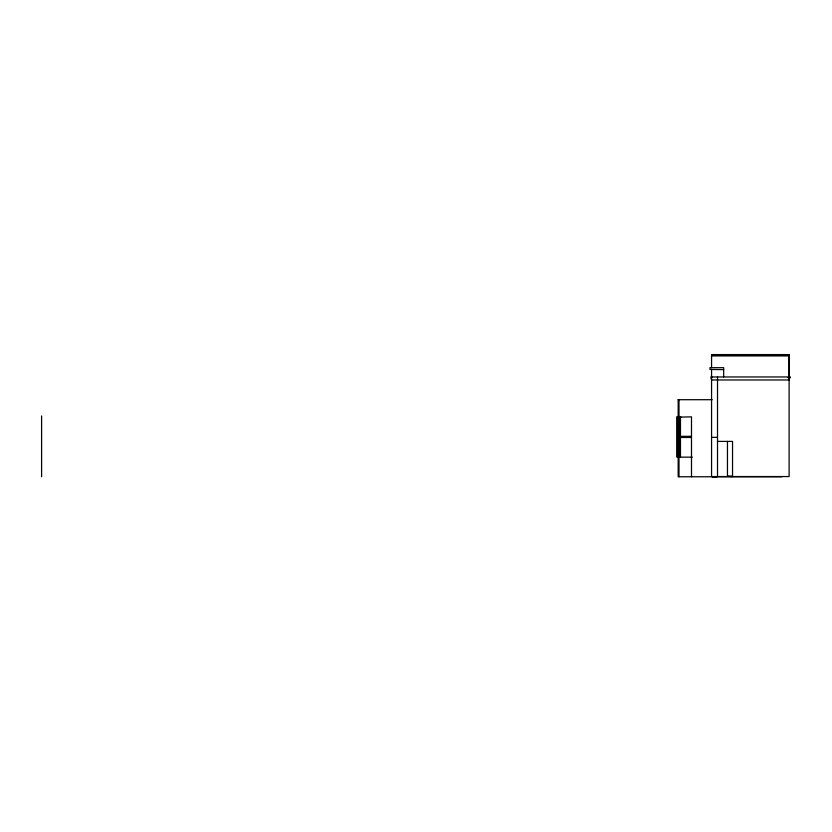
<?xml version="1.0" encoding="UTF-8"?>
<svg xmlns="http://www.w3.org/2000/svg" width="832" height="832" viewBox="0 0 832 832"><rect width="100%" height="100%" fill="white"/><g stroke="black" fill="none" stroke-linecap="round" stroke-linejoin="round"><path stroke-width="1.25" d="M712.379 354.702L789.162 354.702L789.162 376.958M711.558 355.919L789.11 355.919M723.674 369.637L709.998 369.46L709.998 367.682L723.674 367.682L723.674 376.958M787.883 377.645L790.4 377.645L790.4 376.958L710.861 376.958L711.558 379.974L789.11 379.974L789.662 377.645M678.174 399.703L712.213 399.703M678.174 416.229L678.995 416.229M678.995 416.686L677.03 416.686L677.03 457.153L692.359 457.153M681.065 417.134L678.995 417.134L691.496 416.853L691.496 476.767M680.472 436.322L691.496 436.322M711.558 437.341L717.517 437.341M680.472 437.476L691.496 437.476M717.517 441.407L732.534 441.407L732.534 476.549L727.73 476.299M732.534 476.299L727.459 476.299L727.459 441.407M712.379 476.549L789.11 476.549L789.11 354.598L711.558 354.598L711.558 367.682M781.893 476.767L678.174 476.767L678.174 457.153M712.837 477.402L715.718 477.402M717.517 376.958L717.517 476.611L711.558 476.611L711.558 369.46M711.693 376.958L711.693 377.79M680.472 417.134L680.472 457.153M678.995 399.703L678.995 476.767M678.725 416.686L678.725 457.153M678.174 399.61L678.174 417.81M677.3 416.686L677.3 457.153M41.6 415.948L41.6 476.767"/></g></svg>
